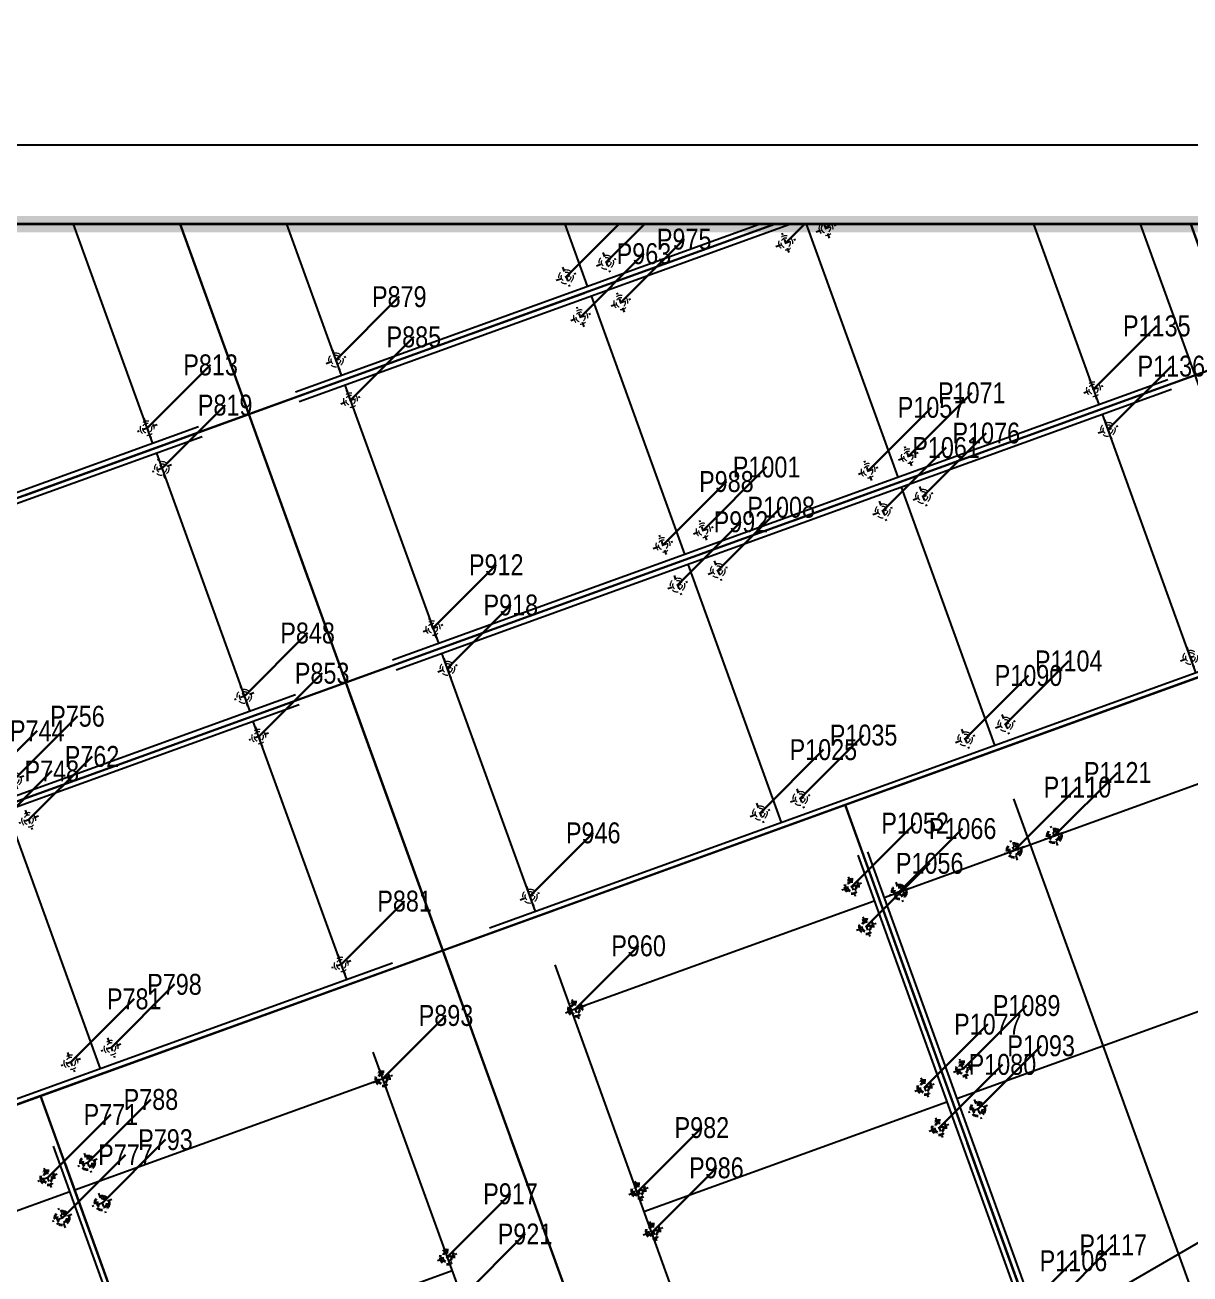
# Model space of a CAD drawing. Header units: millimetres. Extents: x 0 to 571985, y 0 to 2066666.
# Drawn here: x 568588.18 to 568612.7, y 2064370.5 to 2064396.79 of the extents above; entities that cross this region are included whole.
import ezdxf
from ezdxf.enums import TextEntityAlignment as Align
from ezdxf.xclip import XClip

# ---------------------------------------------------------------- set-up
doc = ezdxf.new("R2010")
doc.units = ezdxf.units.MM
for name, pattern in [('ACAD_ISO10W100', [18.5, 12, -3, 0.5, -3]), ('CENTER', [3, 1.5, -0.5, 0.5, -0.5]), ('CENTER2', [1.125, 0.75, -0.125, 0.125, -0.125]), ('HIDDEN', [0.75, 0.5, -0.25]), ('Xref Grid (A1)$0$CENTER2', [1.125, 0.75, -0.125, 0.125, -0.125])]:
    doc.linetypes.add(name, pattern=pattern)
for name, color, linetype in [('01.AXIS', 160, 'CENTER2'), ('BoThamCo', 94, 'Continuous'), ('CDC.01.AXIS', 160, 'CENTER2'), ('ChiaLo', 128, 'CENTER'), ('datOBt', 42, 'Continuous'), ('datOlienke', 42, 'Continuous'), ('LogDg', 7, 'Continuous'), ('LoLK', 6, 'Continuous'), ('RANHGIOI', 2, 'HIDDEN'), ('TimDg', 222, 'Continuous'), ('ViaHeS', 32, 'Continuous'), ('Xref Grid (A1)$0$01.AXIS', 160, 'Xref Grid (A1)$0$CENTER2')]:
    doc.layers.add(name, color=color, linetype=linetype)
for name, color, linetype, lineweight in [('A-KY HIEU', 34, 'Continuous', 20), ('A-NET THAY', 125, 'Continuous', 18), ('A-TUONG', 255, 'Continuous', 35), ('boDnv', 54, 'Continuous', 25), ('E- RANH GIOI', 1, 'CENTER', 13), ('kata_text', 254, 'Continuous', 30)]:
    doc.layers.add(name, color=color, linetype=linetype, lineweight=lineweight)
doc.styles.add('kata_dim', font='vnrms.shx', dxfattribs={"width": 0.66, "oblique": 7})
doc.styles.add('kata_text', font='arial.ttf', dxfattribs={"width": 0.8})
doc.styles.add('rms', font='romans.shx', dxfattribs={"width": 0.7, "bigfont": 'vns.shx'})
doc.linetypes.add('ADL', pattern='A,0.125,-0.15,["++",rms,S=0.5,R=0,X=0,Y=-0.2245],-1.35,1.125', length=2.75)
doc.dimstyles.new('kata_dim_iso', dxfattribs={"dimtxt": 2.5, "dimasz": 1.5, "dimexe": 1.5, "dimexo": 2.5, "dimtad": 1, "dimdec": 0, "dimzin": 0, "dimdsep": 46, "dimtxsty": 'kata_dim', "dimblk": 'kata_block_ArchTick', "dimcen": 0.09, "dimdle": 1.2, "dimclrd": 8, "dimclre": 8, "dimclrt": 3, "dimadec": 0, "dimazin": 0, "dimtfac": 1, "dimtdec": 0, "dimtix": 1, "dimtofl": 0, "dimtmove": 0, "dimatfit": 3, "dimfxl": 3.75, "dimfxlon": 1, "dimtolj": 1, "dimtzin": 0, "dimarcsym": 0})

# ---------------------------------------------------------------- blocks, each defined once
blk = doc.blocks.new('A$C33BC4D2A')
at = {"layer": 'A-KY HIEU', "color": 0, "const_width": 1.022040000000003}
blk.add_lwpolyline([(14.34509334713221, -292.0966199915856), (14.34509334713221, -4.903379993513227), (414.9847733476199, -4.903379993513227), (414.9847733476199, -292.0966199915856)], close=True, dxfattribs=at)
at = {"layer": 'Defpoints', "color": 125}
blk.add_lwpolyline([(0, -296.9999999944121), (420, -296.9999999944121), (420, 3.725290298461914e-09), (0, 3.725290298461914e-09)], close=True, dxfattribs=at)
blk = doc.blocks.new('NEN')
at = {"layer": 'boDnv', "color": 10, "linetype": 'ADL', "ltscale": 0.25}
for points in [[(9.135359026608057, -145.2125740915071), (3.992611098452471, -143.3445766749792), (-37.43428030260839, -28.80586730875075), (-34.86410555709153, -22.83283080765978), (-8.04750639386475, -11.14387365942821), (-2.559041563072242, -13.50553907058202), (37.28898644424044, -123.6789444207679), (34.9153011807939, -130.2138918824494)], [(-60.77620542817749, -174.6962840363849), (-66.48328283778392, -171.9395730136894), (-108.5087204030715, -55.7459795163013), (-105.8590447856113, -50.09356570662931), (-78.42663770995568, -40.17168553941883), (-72.77422390063293, -42.82136115664616), (-30.43689598282799, -159.877281447174), (-33.11021318344865, -165.4117129042279)], [(79.62687340052798, -120.3978734593838), (85.35573884751648, -122.1077631192748), (98.44038573477883, -148.2693321285769), (96.58161735674366, -154.4970052819699), (27.1117276182631, -194.9143496286124), (21.96897969022393, -193.0463522120845), (11.82465383468661, -164.9989184890874), (14.19833909813315, -158.4639710285701)]]:
    blk.add_lwpolyline(points, close=True, dxfattribs=at)
at = {"layer": 'BoThamCo'}
blk.add_lwpolyline([(25.77956910361536, -0.7550555865745991), (18.95947251247708, 1.718936501769349), (12.13990437274333, -1.253611929016188), (9.257011588313617, -7.953399116173387), (48.89502604410518, -117.5461506857537), (54.91741598886438, -119.7336599736009), (74.11956311459653, -108.5619164234959), (76.20474925229792, -101.5756464363076)], close=True, dxfattribs=at)
for points in [[(-54.31267545348965, -43.14741630642675), (-17.61476345011033, -144.6112562210765, 1), (-14.3234282459598, -143.4208308451343), (-51.02134024910629, -41.95699093048461, 1)], [(-44.1962884159293, -339.7476335950196, 0.01002229398740908), (-6.391242290730588, -326.2115183053538, 0.9907412272363626), (-7.667181021068245, -322.9522664861288, -0.01001416821461539), (-45.3098233678611, -336.4295429191552), (-148.347447777749, -371.0084636590909, 1), (-147.2339128400199, -374.3265543414745)]]:
    blk.add_lwpolyline(points, format="xyb", close=True, dxfattribs=at)
at = {"layer": 'ChiaLo', "ltscale": 5}
for points in [[(22.48262376349885, -138.6041112015955), (-21.83819383813534, -16.06416010949761)], [(-46.61859319650102, -170.9998688641936), (-92.48296278342605, -44.19224413670599)], [(-104.7026958513306, -69.20915236952715), (-67.08743637497537, -55.604290939169)], [(-102.6619666367769, -74.85144129092805), (-65.04670716042165, -61.24657986056991)], [(-100.6212374222232, -80.49373021232896), (-63.00597794586793, -66.88886878197081)], [(-98.58050820766948, -86.13601913372986), (-60.9652487313142, -72.53115770337172)], [(-10.16623865929432, -107.1377538391389), (27.44902081717737, -93.53289240878075)], [(-8.1255094447406, -112.7800427605398), (29.48975003173109, -99.17518133018166)], [(-6.08478023018688, -118.4223316819407), (31.53047924628481, -104.8174702515826)], [(-4.044051015633158, -124.0646206033416), (33.57120846083853, -110.4597591729835)], [(-2.003321801079437, -129.7069095247425), (35.61193767539226, -116.1020480943844)], [(30.38940781459678, -134.003971272381), (25.26774131914135, -119.8433849876747)], [(14.57583971240092, -143.20425113081), (8.340874554938637, -125.9655726314522)]]:
    blk.add_lwpolyline(points, dxfattribs=at)
at = {"layer": 'datOBt'}
blk.add_lwpolyline([(79.49811875342857, -119.315852370346), (86.05649714812171, -121.2733260635287), (99.51182368712034, -148.1760355385486), (97.42663754918613, -155.1623055255041), (27.21014339686371, -196.0140217675362), (21.18775345175527, -193.8265124794561), (10.76099296950269, -164.9981923194136), (13.3821675570216, -157.7818867384922)], close=True, dxfattribs=at)
at = {"layer": 'datOlienke'}
for points in [[(9.233774805208668, -146.3122462304309), (3.211384859983809, -144.1247369425837), (-38.50920975196641, -28.77398531138897), (-35.62631696776953, -22.0741981244646), (-8.050070708966814, -10.05412209359929), (-1.765962567180395, -12.75814977637492), (38.35264730942436, -123.6796705904417), (35.73147272190545, -130.8959761725273)], [(-60.84429510252085, -175.7739445625339), (-67.28509311180096, -172.6628217245452), (-109.5899848429253, -55.69658228638582), (-106.5886850870447, -49.29406717256643), (-78.3772404800402, -39.09042109944858), (-71.97472536668647, -42.09172085532919), (-29.35330863879062, -159.9331011343747), (-32.3928912904812, -166.2257931653876)]]:
    blk.add_lwpolyline(points, close=True, dxfattribs=at)
at = {"layer": 'LogDg'}
for points in [[(34.29627934622113, -348.7657205443829, -0.1246657798812408), (14.11354708799627, -339.7707537985407, 0.2629367667164581), (-5.331122650881298, -336.7708804975264, -0.0093448861816334), (-40.95930880331434, -349.4731436853763), (-145.8680723966099, -384.6800095464569, 0.4052568048599447), (-155.4559765766608, -403.2345153645147), (-146.5573141133646, -432.719750760356), (-158.0455204886384, -436.1868986212648), (-166.5718085390981, -407.9355056444183, 0.4232274080272537), (-185.7044202957768, -398.0488694803789), (-272.0773986236891, -427.0352168343961, 0.4065199173239304), (-277.1808489316609, -436.9641538935248), (-262.9472513485234, -483.3972716603894), (-271.5520452110795, -486.0349832554348), (-285.5926128193969, -440.2315716135781, 0.4219492915589893), (-295.7865738342516, -434.9918996153865), (-422.2600438954541, -477.4357750662602, 0.3468311455305138), (-427.6835616462631, -485.7262348234653), (-426.6624605812831, -497.249087563483, 0.1098508434369424), (-417.2095136656426, -527.045369184576), (-422.3983479177114, -530.0580090736039, -0.1098508434394714), (-432.6390404097037, -497.7787039845716), (-433.1943761169678, -491.5118888805155, 0.4849671442629072), (-443.7084045754746, -484.633739579469), (-484.1993264361518, -498.2222941075452, 0.367009995740145), (-492.2282128072111, -511.5103090975899), (-484.4021833750885, -560.0116658185143), (-490.3255680758739, -560.9674449162558), (-497.4328573270468, -516.9204381546006, 0.4575121343061496), (-512.8890439668903, -507.3876917762682), (-525.337411860819, -511.3137803694699, 0.375227047875502), (-533.5537957799388, -524.7953446214087, 0.0494446077986198), (-523.248268238618, -562.1180552095175), (-518.4038580228807, -576.5773649825715), (-525.5153387702303, -578.9599773285445), (-530.3067144589731, -564.6589618825819, -0.0442762420745262), (-540.2209701162064, -530.0359311103821, 0.4483491219588146), (-555.6135538989911, -520.8625440734904), (-568.8527564661345, -525.0380538604222), (-576.0715773432748, -502.1494878225494), (-552.3905954875518, -494.6807470584754, 0.3333358165575122), (-544.0028458365705, -482.9756999663077), (-545.8647843094077, -397.3050282343756, 0.120558977139746), (-569.9983498048969, -307.1979523275513), (-621.9793475940824, -219.7121832445264, 0.3349428730565918), (-635.3588319061091, -214.2393422403838), (-686.9309797416208, -227.8546354575083), (-689.8026436100481, -216.9773174913134), (-647.9573339804774, -205.9299559935462, 0.4981914510303347), (-640.7040659333579, -188.1978519575205), (-654.3784512504935, -165.183401154587, -0.1449785006445813), (-668.8526898410637, -108.0611985353753), (-659.8453048655065, 118.2304685944691, 0.4280877767542854), (-671.9240427541081, 130.7074180594645), (-689.2219819126185, 130.5802273314912), (-689.3047002640087, 141.8299232246354), (-670.3440260862699, 141.9693399455864, 0.4004741393392213), (-658.4417540146969, 153.4917417173274), (-657.8282681736164, 168.9042875436135), (-656.0597735294141, 189.3737533113454), (-648.587609265931, 188.7281828494743), (-650.3411241833819, 168.4321001374628), (-650.8885904261842, 154.6781583337579, 0.4253445715659649), (-638.9212427333696, 142.2009068296757), (-621.6126933796331, 142.3281755745411, 0.4026509643918764), (-609.707179718418, 153.940497081494), (-609.3868622465525, 163.8585706413724, -0.0198665913619288), (-608.2266326659592, 179.9420845555142), (-606.8004730622051, 192.6519990905654), (-600.8378922767006, 191.9829472396523), (-602.2640518801054, 179.273032707395, 0.0198665913736632), (-603.3899889622116, 163.6648935673293), (-603.6762275611982, 154.8020130237564, 0.425871475322759), (-591.5942480823724, 142.4149832946714), (-548.3623351545539, 142.7328650054988), (-548.2796168022323, 131.4831691095605), (-592.8866742029786, 131.1551760395523, 0.4017886036268251), (-604.7909849073039, 119.5784634037409), (-607.7538210147759, 35.57125063450076, -0.0059835578369214), (-607.9831587348599, 30.71819142554887, 0.4624623566101164), (-599.1770736501785, 22.28710818546824), (-555.3773518754169, 26.8008734814357), (-554.7622814135393, 20.83248271560296), (-603.2421368046198, 15.83640785655007, 0.3556126631572654), (-610.3809183033882, 8.688677939586341), (-613.7935364348814, -24.83777977363206, 0.4753476817702466), (-605.0145670375787, -33.60575856361538), (-508.267539359862, -23.63552683126181, 0.01607196613374), (-476.8057064540917, -19.36752837034874, 0.3739200414703855), (-470.1383224737365, -11.25904120551422), (-470.7045836194884, 9.3479020036757), (-464.7068476536078, 9.512714649550617), (-464.2352970461361, -7.647595000453293, 0.461916293586825), (-454.7466747702565, -15.28755263634957), (-421.5812160966452, -8.993303748546168, 0.0205674290828889), (-382.014764922671, 0.2159196452703327), (-299.7637433090713, 22.96281221555546, 0.4150041201205401), (-292.7982491637813, 35.29251482058316), (-296.9693465661258, 50.21799815748818), (-285.4121637544595, 53.44778536865488), (-281.2178257950582, 38.43914009141736, 0.4134234463224298), (-268.9213485846994, 31.49241617135704), (-169.9684402433923, 58.85829116543755, 0.4277016234696195), (-164.4960537843872, 69.0522719186265), (-169.6234711797442, 84.75361699960195), (-163.9198864111677, 86.61617460963316), (-158.4792555337772, 69.95569697231986, 0.4008529283221588), (-148.7420826226007, 64.72853650641628), (-123.8969600369455, 71.59956769063137, 0.437327107829602), (-113.7947357149096, 91.17323218542151), (-114.4623362950515, 93.01311536249705), (-128.5505432080245, 136.1544828796759), (-105.7362041493179, 143.6047133123502), (-91.76882965897676, 100.8333627805114), (-90.90998701797798, 98.46642336063087, 0.4297542289755008), (-70.9566198461689, 89.77177607244812, 0.0010786648149026), (-63.93359856237657, 92.7659228274133, 0.0014744002071299), (-62.34210456162691, 93.45405392465182), (-47.53430226258934, 99.90855494141579, 0.3865360149271803), (-43.12613018171396, 109.7255658265203), (-48.30147215083707, 125.5736670994665), (-42.59788739378564, 127.436224706471), (-38.07614002469927, 113.5895821715239, 0.4424435993488592), (-27.27475273516029, 108.7393915755674), (111.6174999594223, 169.2804609455634, 0.4142135623479493), (115.7544930960285, 179.8106692906003), (109.3612778938841, 194.4778707604855), (114.8614784494275, 196.8753264623228), (121.2546936593717, 182.208124975441, 0.4142135623999442), (131.7849020048743, 178.0711318387184), (252.9700206073467, 230.8939245406073), (276.8715140144341, 241.3122303965501), (291.5789559965488, 249.056852357462, 0.4198373500683886), (295.2671894438099, 261.3654298323672), (290.9500380031532, 269.1961866004858), (301.4588235805277, 274.9897542137187), (306.0577889792621, 266.6478232163936, 0.4087170928909804), (318.1356007927097, 263.0311074645724), (326.5464246325428, 267.46393470373), (332.1477299416438, 256.8363087414764), (324.2328080678126, 252.6557133654132, 0.4194662506733147), (320.5546221035765, 240.3524347804487), (397.0924474310596, 101.5226758436766, 0.4336425714191151), (408.4134911808651, 98.64864840358496), (440.7865088158287, 119.3860591554549), (444.0228988390882, 114.3337547695264), (410.4277472221293, 92.81347308959812, 0.3950478591356143), (407.7370768684195, 82.21468883147463), (451.0561694777571, 3.639433299656957, -0.0055762461036101), (472.2193723085802, -35.78139715944417, 0.4220170457770137), (490.0658942151349, -41.11815114459023), (502.9949658159167, -33.91820207051933), (514.6716208813014, -54.88617113046348), (500.2954070724081, -62.89200561633334, 0.4041933322591431), (495.0522026685067, -80.18092904845253), (502.5021754556801, -94.71098336251453), (491.8239669348113, -100.1860050775576), (485.0945875765756, -87.06136014754884, 0.4245561171500276), (467.1920202277834, -81.64036487252451), (316.1644024878042, -165.9130056535359), (307.2109560912941, -171.1151354645845, 0.3960005967415532), (304.0749832683941, -181.6108752004802), (326.1471909089014, -225.7422597403638), (318.0978215954965, -229.7681327713653), (296.726359265158, -187.0378251534421, 0.4326641440641966), (285.5523421983235, -183.6991930285003), (178.0715809733374, -246.1476455426309, 0.3897719342424495), (174.8600444270996, -256.4881370894145), (194.0999455555575, -297.1258275085129), (188.6770265548257, -299.6933067212813), (170.2313283190597, -260.7330974426586, 0.4390850403021555), (158.9817475291202, -257.239217129536), (145.4963118317537, -265.0745225476567, -0.0134524192283531), (97.70133368717507, -291.150503329467, 0.262925858503226), (86.85306584485807, -307.5633501864504, -0.1620678458419849), (76.01520611695014, -333.8417583054397, 0.2703228810245677), (72.31826137693133, -353.6529180854559), (79.98090749850962, -375.0735400244594), (57.38291990023572, -383.1573567553423), (49.72034179442562, -361.7369249525946, 0.2703245738334852), (34.29627934622113, -348.7657205443829)], [(-54.54777082498185, -43.23244669032283), (-17.84985882195178, -144.6962866047397, 0.9999999999353631), (-14.0883328744676, -143.3358004607726), (-50.78624487749767, -41.87196054635569, 1.000000000064636), (-54.54777082521468, -43.23244669032283)], [(49.53637964907102, -260.0654923813418, -0.2699449570361327), (34.09481406200211, -247.1532176176552), (22.99926209100522, -216.4757962685544, -0.3624568435240875), (26.49927695083898, -206.8399723563343), (119.6846709583187, -152.6250287145376, -0.414383604057916), (136.0950054051355, -156.9687729713041), (142.2222439397592, -167.5144347986206, 0.4142135623498612), (153.1584519909229, -170.4125986055005), (250.593018430518, -113.8011843743734, -0.4326641440509916), (261.7670354971197, -117.139816499548), (278.7985161260003, -151.1927229035646, -0.3960005967106472), (275.6625433031004, -161.688462638529), (133.4392683813348, -244.3230041975621, -0.0129992497524106), (88.37141476594843, -268.964142621262, -0.2781172685846299), (67.76741669920739, -267.5573573294096, 0.1108475370652029), (49.53637952602003, -260.0654931012541)], [(-126.5328350510681, -295.9160227894317), (-173.9328743155347, -311.8232431884389, 0.4004581229564052), (-179.0835492680781, -321.5921888134908), (-170.6989059868501, -351.1291367486119, 0.4281041090838681), (-151.4966828739271, -361.253505683504), (-48.57093891256955, -326.7121314713731, 0.0088857336748133), (-15.48564216122031, -314.950696724467, 0.2781171583656008), (-2.678135877591558, -298.7497314913198, -0.1470471271748128), (7.848927952232771, -275.0765512213111, 0.2707039578255943), (11.49486528465059, -255.2309965163004), (1.448498387704603, -227.4544036025181, 0.4074167562538942), (-8.61980886128731, -222.5910713605117), (-117.753095144406, -259.2156662903726, 0.4142135623730065), (-125.3116689068265, -274.4100061135832), (-121.4937858761987, -285.7864629076794, -0.4142135623704104), (-126.5328350510681, -295.9160227894317)]]:
    blk.add_lwpolyline(points, format="xyb", dxfattribs=at)
for points in [[(57.28283158643171, -121.8282595784403), (75.89290037879255, -111.0009851814248, 0.3958327165010153), (79.02485828811768, -100.5075797494501), (28.34779937355779, 0.816619930556044, 0.3988576539234688), (17.99619682424236, 4.571666865609586), (10.65679957403336, 1.372532648732886, 0.3955878952127774), (6.330355282989331, -8.682040378451347), (45.73674265597947, -117.634380237665, 0.467936404355073)], [(-9.551515261409804, -7.434165647719055), (-39.86628524912521, -20.64283095952123, 0.3956287128494158), (-44.19376489915885, -30.69785519642755), (-2.58249322057236, -145.7463464725297, 0.4679364043365623), (8.963595709647052, -149.9402258126065), (37.95513723837212, -133.0730460705236, 0.3624568435447342), (41.45515209855512, -123.4372221585363), (1.167108879424632, -12.04724531271495, 0.4330458965175016)], [(-107.6090497013647, -46.47292271349579), (-76.57646062993445, -35.24891203036532, -0.4142135623706253), (-66.33243644866161, -40.0509916394949), (-23.72730616375338, -157.8473425095435, -0.4210431921595205), (-28.70510270516388, -168.1526193243917), (-59.99882489489391, -178.6546388093848, -0.4074167562561199), (-70.06713214400224, -173.791306566447), (-112.4111293100286, -56.71694689546712, -0.4142135623727668)], [(102.331932720379, -147.107968846336), (88.88554362382274, -120.2231289804913, 0.4328364540872843), (77.70751164329704, -116.8868311594706), (8.522908357786946, -157.1381968227215, 0.3624568435590229), (5.022893498302437, -166.7740207344759), (15.393875379581, -195.448122005444, 0.4679364043419005), (26.93996431014966, -199.6420013445895), (99.19997481105383, -157.6013742785435, 0.3958327164936001)], [(-44.1167491863016, -339.9846431114711, 0.0100228539561194), (-6.300171115086414, -326.4443510253914, 0.9913355252568584), (-7.756147409556434, -322.7186321953777, -0.0100141682146343), (-45.38936259783804, -336.1925334027037), (-148.4269870076096, -370.7714541426394, 1), (-147.1543736101594, -374.5635638576932)]]:
    blk.add_lwpolyline(points, format="xyb", close=True, dxfattribs=at)
at = {"layer": 'LoLK'}
for points in [[(-71.97472536657006, -42.09172085579485), (-78.37724047992378, -39.09042109968141), (-84.01952940109186, -41.13115031388588), (-77.43163273099344, -59.34562783245929), (-67.08743637485895, -55.604290939169)], [(-65.04670716042165, -61.24657986080274), (-67.08743637497537, -55.604290939169), (-85.89506611321121, -62.40672165411524), (-83.8543368986575, -68.04901057598181)], [(-63.00597794598434, -66.88886878173798), (-65.04670716042165, -61.24657986080274), (-83.85433689854108, -68.04901057621464), (-81.8136076843366, -73.69129949691705)], [(-60.96524873143062, -72.53115770337172), (-63.00597794610076, -66.88886878173798), (-81.81360768456943, -73.69129949714988), (-79.77287846966647, -79.33358841831796)], [(-58.92451951664407, -78.17344662500545), (-60.96524873119779, -72.53115770337172), (-79.77287846966647, -79.33358841901645), (-77.73214925534558, -84.97587734018452)], [(29.48975003173109, -99.17518132994883), (27.44902081729379, -93.53289240901358), (8.64139107929077, -100.3353231246583), (10.68212029361166, -105.9776120448951)], [(6.600661864387803, -94.69303420302458), (-12.20696787361521, -101.4954649175052), (-10.16623865906149, -107.1377538393717), (8.64139107905794, -100.3353231244255)], [(31.53047924628481, -104.8174702515826), (29.48975003173109, -99.17518133018166), (10.68212029291317, -105.9776120446622), (12.72284950781614, -111.6199009665288)], [(8.64139107929077, -100.3353231246583), (-10.16623865882866, -107.1377538393717), (-8.125509444624186, -112.780042760307), (10.68212029337883, -105.9776120451279)], [(33.57120846095495, -110.4597591729835), (31.53047924651764, -104.8174702513497), (12.72284950793255, -111.6199009669945), (14.76357872225344, -117.2621898883954)], [(10.68212029326241, -105.9776120451279), (-8.125509444624186, -112.780042760307), (-6.084780230070464, -118.4223316817079), (12.72284950781614, -111.619900966296)], [(35.61193767539226, -116.1020480941515), (33.57120846083853, -110.4597591729835), (14.76357872248627, -117.2621898886282), (16.80430793680716, -122.9044788095634)], [(14.76357872260269, -117.262189888861), (12.72284950769972, -111.6199009665288), (-6.084780230070464, -118.4223316812422), (-4.044051015283912, -124.0646206033416)], [(38.35264730954077, -123.6796705909073), (35.61193767539226, -116.1020480943844), (25.26774131902494, -119.8433849879075), (30.38940781448036, -134.003971272381), (35.73147272190545, -130.895976172993)], [(14.76357872260269, -117.2621898886282), (-4.044051015400328, -124.0646206033416), (-2.003321800963022, -129.7069095245097), (16.80430793692358, -122.9044788093306)], [(25.26774131902494, -119.8433849876747), (16.80430793692358, -122.9044788095634), (22.48262376349885, -138.6041112013627), (30.38940781459678, -134.0039712726139)], [(16.80430793680716, -122.9044788093306), (8.340874554822221, -125.9655726314522), (14.57583971240092, -143.20425113081), (22.48262376338243, -138.6041112015955)], [(8.340874554822221, -125.9655726309866), (-2.003321800846606, -129.7069095242769), (3.211384860100225, -144.1247369432822), (9.233774805208668, -146.3122462304309), (14.57583971228451, -143.2042511305772)]]:
    blk.add_lwpolyline(points, close=True, dxfattribs=at)
at = {"layer": 'RANHGIOI', "color": 1, "ltscale": 9, "const_width": 1}
blk.add_lwpolyline([(460.0002608364448, -51.29896371345967, 0.006594107435328542), (435.2929911182728, -5.050918132066727), (303.0784757988295, 234.7691866031382), (284.6716201863019, 225.0765331583098), (-55.99284061836079, 76.58595611830242), (-56.83866986131761, 76.22319068433717, -0.005137433380439285), (-90.74293923540972, 62.09280168754049), (-377.2168801384978, -17.13286422030069, -0.02056742908652707), (-418.2250238711713, -26.67764636431821), (-463.4433179846965, -35.25932166492566, -0.02121833569223638), (-506.4223279642174, -41.54069912619889), (-623.6381061704597, -53.62033091927879), (-626.4644317809725, -70.88383709453046, 0.1285739781783505), (-620.4203359626699, -135.3604905081447), (-615.5047763336916, -148.8597172754817, 0.03940831777614574), (-607.1434446739731, -167.1883905101568), (-594.1724651155528, -190.5545449126512), (-547.5695588345407, -259.4930148159619, -0.1198699787172983), (-522.7037935878616, -326.3974992926233), (-507.9167651556199, -451.947036530124), (-504.4749816826079, -473.2772870000917), (-499.2712628248846, -471.6360870120116), (-50.47988043015357, -321.0239030651283, 0.05068378633206799), (130.4249903328018, -239.1350950314663), (301.3185663222102, -139.8425403106958)], format="xyb", close=True, dxfattribs=at)
at = {"layer": 'RANHGIOI', "color": 5, "ltscale": 20, "const_width": 3}
blk.add_lwpolyline([(77.12641439645085, -402.7222436082084), (-90.74293923878577, 62.0928016861435)], dxfattribs=at)
at = {"layer": 'TimDg', "linetype": 'ACAD_ISO10W100', "ltscale": 0.75}
for points in [[(80.71024811756797, -412.7407079888508), (34.27783704386093, -282.9407527891453), (-103.1383642241126, 96.99300055368803), (-128.2290925632697, 173.8266486825887)], [(-69.2329716536915, -184.9180030110292), (-156.4988483571215, 56.35814760858193)], [(26.36317523813341, 11.49131639534608), (109.6341982644517, -155.0015690522268)], [(47.398640731466, -131.0496383272111), (0, 0)], [(9.14898940443527, -213.4635200267658), (246.061904402799, -75.62839604145847)]]:
    blk.add_lwpolyline(points, dxfattribs=at)
blk.add_lwpolyline([(-358.6332583188778, -282.0393179897219), (-15.31849009322468, -166.8245677698869, 0.05082929117719046), (-9.77680878690444, -164.3141193853226), (222.7352653577691, -29.03938956279308)], format="xyb", dxfattribs=at)
at = {"layer": 'ViaHeS', "elevation": 3.0256135e-09}
blk.add_lwpolyline([(-483.3620332233841, -504.2701624135952), (-441.2102577695623, -490.1242335743736), (-436.0287204216002, -493.5139321684837), (-435.6273303239141, -498.0435121944174, 0.109850843434408), (-424.9927650438622, -531.5643290185835), (-414.6150965393754, -525.5390492395964, -0.1098508434386373), (-423.6741706669563, -496.9842793527059), (-424.3422501670429, -489.4451806664001), (-420.0009567659581, -483.006496314425), (-295.2485857934225, -441.1402132653166), (-289.0430001314962, -444.329869708512), (-275.8544421459083, -487.3538390544709), (-258.6448544141604, -482.0784158613533), (-271.9723939823452, -438.6010581026785), (-268.6975989835337, -432.2298324676231), (-181.633558977861, -403.0115682075266), (-172.9747895961627, -407.4859234914184), (-163.7896236754023, -437.9204725525342), (-140.8132109228754, -430.9861768295523), (-150.2111657873029, -399.8465631455183), (-145.5974022439914, -390.9180109926965), (-39.02623859152663, -355.1532518335152, 0.00854505725447), (-6.235198536654934, -343.5215795903932, -0.2491929108017262), (12.37514242075849, -345.9636118854396, 0.099750363567013), (30.77203662553802, -354.1806715594139, -0.2569490066293848), (45.21490332507528, -366.956843848573), (51.73317088955082, -385.1784011244308), (85.63032036134973, -373.0526159026194), (79.11205279477872, -354.8310586204752, -0.2569490066569858), (82.1742195134284, -335.7929363835137, 0.1369182594034541), (92.60684876306914, -310.4380371225998, -0.2491929108081194), (103.3078007012373, -295.0173387336545, 0.0126585462628185), (148.5105784242041, -270.2624119943939), (162.15726042795, -262.3334192754701), (168.6200676443987, -264.3406296176836), (185.9655670531793, -300.9770463276654), (196.8114050602308, -295.8420879004989), (179.0327040727716, -258.2906814764719), (181.2163792680949, -251.2596934826579), (287.3839344523149, -189.5742397063877), (293.9437717862893, -191.5342227204237), (314.0731369409477, -231.7810692854691), (330.171875567059, -223.7293232234661), (309.5379664294887, -182.4736865595914), (311.6246115069371, -175.4899258934893), (319.1335584316403, -171.1270789045375), (408.2768159890547, -121.3855956254993), (412.2735879534157, -122.5890857535414), (434.351015069522, -165.3212618844118), (442.3469141505193, -161.190209006425), (420.1368979751132, -118.2013988476247), (421.3796346874442, -114.0742895884905), (470.3345627395902, -86.75768930045888), (479.6410855299328, -89.57575528440066), (486.4848626742605, -102.9235159354284), (507.8412797158817, -91.97347250441089), (500.4991151208524, -77.65368189639412), (503.4210100959754, -68.01903586438857), (517.5907846476184, -60.1281633945182), (500.0758020498324, -28.67620980646461), (486.9708213876002, -35.97411922272295), (477.6245228354819, -33.16990212630481, 0.0055997125078593), (456.3105622666189, 6.536217105574906), (412.3241539625451, 86.32189737656154), (414.1204211127479, 93.39754972048104), (444.8319963462418, 113.070678670425), (439.9774113084422, 120.6491352545563), (409.7657999792136, 101.2962716855109), (403.1415598185267, 102.9779406564776), (327.7140408960404, 239.7937467296142), (330.524095126777, 249.1931857024319), (334.9452649843879, 251.5284109555651), (323.7489594034851, 272.7717000273988), (318.9262763896259, 270.2298981174827), (309.354146250058, 273.0962313036434), (306.7132163690403, 277.8865380196366), (285.6956452141749, 266.2994027936365), (288.1096317195334, 261.9207421364263), (285.2954558983911, 252.5291183104273), (274.2714786301367, 246.7241294796113), (129.387446300243, 183.5713324004319), (122.806066084886, 186.1569531115238), (117.6115787288873, 198.0740543145221), (106.6111776171019, 193.279142908752), (111.8056649733335, 181.3620417055208), (109.2200442629401, 174.7806614914443), (26.32963867485523, 138.6499652387574), (-29.86861365940422, 114.1539820104372), (-36.00424546236172, 116.9090895606205), (-39.7460950112436, 128.3675035105553), (-51.15326453826856, 124.6423882937524), (-47.05490884417668, 112.0922695787158), (-50.08627796731889, 105.3414025222883), (-75.92142146243714, 94.08024731860496), (-84.51130598667078, 97.93739788956009), (-100.0326193857472, 145.4672709214501), (-134.2541279683355, 134.2919252736028), (-118.656749298214, 86.5291226846166), (-123.2305147061124, 78.00909638730809), (-150.2580362723675, 70.53451288049109), (-156.6292742433725, 73.9547544172965), (-161.0680940333987, 87.54745341138914), (-172.475263561355, 83.82233819551766), (-168.2072874873411, 70.75280241155997), (-171.4742627786472, 64.66706934245303), (-269.5464331691619, 37.54476641560905), (-275.7112844719086, 41.0275134886615), (-279.6335723458324, 55.06267897458747), (-302.7479379716096, 48.60310455155559), (-298.8430805155076, 34.6303105186671), (-302.3164424751885, 28.48207191447727), (-383.6140598179772, 5.998847609618679, -0.0205674290908518), (-422.6999468225986, -3.098522873595357), (-456.2462867791764, -9.465056655462831), (-461.2959480455611, -5.399218957638368), (-461.7079796614125, 9.595120972488075), (-473.7034516056301, 9.26549568050541), (-473.2389899555128, -7.636838016333058), (-478.0281851240434, -13.48889106768183, -0.0159549027963659), (-508.882609821856, -17.66713606542908), (-606.1469419619534, -27.69067843141966), (-610.6142731602304, -23.22893999540247), (-607.4904218798038, 7.460596256423742), (-602.0104351359187, 12.94745212956332), (-554.4547461826587, 17.84828733373433), (-555.6848871065304, 29.78506886353716), (-600.447817846085, 25.17204039962962), (-605.0434380876832, 29.64516986953095, 0.0070725003907776), (-604.7556851111585, 35.4655099036172), (-601.9119857639307, 116.094760932494), (-594.6654465801548, 123.1418805704452), (-548.2207948626019, 123.4833853635937), (-548.4211570940679, 150.7326487505343), (-593.4199406642001, 150.4017753445078), (-600.492644500453, 157.3495761635713, -0.0278861091632581), (-599.2827614871785, 178.93850678741), (-597.8566018843558, 191.648421314545), (-609.7817634547828, 192.9865250163712), (-611.2079230585368, 180.2766104815528, 0.0198665913619367), (-612.3852988891304, 163.9554091696627), (-612.5973578620469, 157.3893717874307), (-619.8231252048863, 150.341550424695), (-639.3164995118277, 150.1982167905662), (-646.9981006933376, 158.133064838592), (-646.5975521883229, 168.1960064345039), (-644.8515271343058, 188.405397617491), (-659.7958556610392, 189.6965385423973), (-661.5718401687918, 169.1403812463395), (-662.0143738116603, 158.0226510665379), (-670.3323401218513, 149.9701591404155), (-689.363526004483, 149.8302239514887), (-689.1631561716786, 122.5799266046379), (-671.4173957791645, 122.7104101364966), (-663.7357945976546, 114.7755620887037), (-672.5997226472246, -107.9120504586026, 0.1449785005980277), (-657.6023188105319, -167.0989109976217), (-644.6868830857566, -188.8360240876209), (-648.3354437547969, -197.7556802954059), (-691.844715703628, -209.2423357914668), (-684.8889076525811, -235.589617139427), (-633.8603068724042, -222.1178229362704), (-622.0389041820308, -226.9533349685371), (-573.255391974817, -309.057628184557, -0.1204742280587071), (-549.6138989619212, -397.3865102704149), (-547.8422683648532, -478.9019769974984), (-555.2979764038464, -489.3063664135989), (-577.8762859565904, -496.4273355512414), (-567.048047964694, -530.7602057764307), (-552.742667245795, -526.2484342304524), (-543.7132454941748, -531.7187239136547, 0.0429791116498048), (-533.8363038351526, -565.9283220085781), (-529.0710791434394, -580.1512835014146), (-514.8481176502537, -575.3860588103998), (-519.7194254132919, -560.8464668253437, -0.045575623263717), (-529.315479435958, -527.1663496145047), (-523.005437202286, -516.869638312608), (-508.2465236159042, -512.214827113552), (-500.4556036654394, -517.0199492094107), (-493.2872604264412, -561.4453344654758), (-481.4404910246376, -559.5337762695272), (-488.8832240711199, -513.4078763325233), (-483.3620332233841, -504.2701624135952)], format="xyb", dxfattribs=at)
at = {"layer": 'ViaHeS'}
for points in [[(48.89502604387235, -117.5461506855208), (9.257011588313617, -7.953399115474895), (12.13990437262692, -1.253611928550526), (18.95947251224425, 1.718936501536518), (25.77956910373177, -0.7550555863417685), (76.20474925229792, -101.5756464353763), (74.11956311448012, -108.5619164234959), (54.91741598909721, -119.7336599726696)], [(9.233774805208668, -146.3122462304309), (3.211384859983809, -144.1247369425837), (-38.50920975196641, -28.77398531138897), (-35.62631696776953, -22.0741981244646), (-8.050070708966814, -10.05412209359929), (-1.765962567180395, -12.75814977637492), (38.35264730942436, -123.6796705904417), (35.73147272190545, -130.8959761725273)], [(-60.84429510252085, -175.7739445625339), (-67.28509311180096, -172.6628217245452), (-109.5899848429253, -55.69658228638582), (-106.5886850870447, -49.29406717256643), (-78.3772404800402, -39.09042109944858), (-71.97472536668647, -42.09172085532919), (-29.35330863879062, -159.9331011343747), (-32.3928912904812, -166.2257931653876)], [(79.49811875342857, -119.315852370346), (86.05649714812171, -121.2733260635287), (99.51182368712034, -148.1760355385486), (97.42663754918613, -155.1623055255041), (27.21014339686371, -196.0140217675362), (21.18775345175527, -193.8265124794561), (10.76099296950269, -164.9981923194136), (13.3821675570216, -157.7818867384922)]]:
    blk.add_lwpolyline(points, close=True, dxfattribs=at)
for points in [[(271.2488674473716, -157.3136313336436), (273.3355125248199, -150.3298706654459), (257.6398582481779, -118.947828333592), (251.0800209137378, -116.9878453186247), (144.2898063960019, -179.035076510394), (131.6293230103329, -157.2449706394691), (122.0621834805934, -154.7125903563574), (31.35853614902589, -207.4836622753646), (28.7373615616234, -214.6999678576831), (38.5833523911424, -241.9225530894473, 0.2565942734314264), (53.04495680809487, -254.642214063555, -0.0851726457280658), (69.00638704141602, -261.1842353562824, 0.2651954711210331), (88.81177633232437, -261.9859895484988, 0.0120879282705805), (130.4249903695891, -239.1350950095803)], [(-114.2019075003918, -294.9422539575025), (-169.912540516234, -313.6384688054677), (-173.287330161198, -320.0392098436132), (-164.2619894306408, -351.8331705795135), (-155.7141620083712, -356.3400111636147), (-50.47988043050282, -321.0239030644298, 0.0079744876823236), (-20.94832750514615, -310.5863615395501, 0.2651954711245032), (-8.229639097698964, -295.3833611793816, -0.12111846047304), (1.683336287736893, -273.1414759804029, 0.2573061228759879), (4.695123272016644, -254.0715536014177), (-4.17842447955627, -229.5376174894627), (-10.61922248871997, -226.4264946514741), (-117.7466624529334, -262.3779374086298), (-122.1558304809732, -271.2413023044355), (-114.2019075003918, -294.9422539575025)]]:
    blk.add_lwpolyline(points, format="xyb", close=True, dxfattribs=at)
blk = doc.blocks.new('NEN I02')
at = {"layer": 'datOlienke'}
blk.add_lwpolyline([(4.10543775325641, 4.919324992923066), (-6.984919309616089e-10, 0), (-122.6637840473559, 4.656612873077393e-10), (-127.9836059629451, 4.989760910626501), (-129.907787705306, 35.01023909030482), (-125.2276096204296, 40.00000000046566), (-7.2738617437426, 40.00000000046566), (-1.37929949676618, 35.08067500730976)], close=True, dxfattribs=at)
at = {"layer": 'LoLK'}
for points in [[(-33.33189202379435, 40.00000000046566), (-39.33189202332869, 40.00000000046566), (-39.33189202286303, 20.00000000023283), (-33.33189202402718, 20.00000000046566)], [(-27.33189202379435, 40.00000000046566), (-33.33189202356152, 40.00000000046566), (-33.33189202449284, 20), (-27.33189202402718, 20)], [(-21.33189202379435, 40.00000000046566), (-27.33189202379435, 40.00000000046566), (-27.33189202379435, 20), (-21.33189202379435, 19.99999999976717)], [(-15.33189202402718, 40.00000000046566), (-21.33189202379435, 40.00000000023283), (-21.33189202332869, 20), (-15.33189202402718, 20)], [(-7.273861743276939, 40.00000000046566), (-15.33189202379435, 40.00000000046566), (-15.33189202356152, 29), (-0.2735497639514506, 29), (-1.379299496300519, 35.08067500707693)], [(-15.33189202379435, 29), (-15.33189202402718, 20), (1.363069128012285, 20), (-0.2735497637186199, 29)], [(-45.33189202309586, 20), (-45.33189202379435, 4.656612873077393e-10), (-39.33189202332869, 2.328306436538696e-10), (-39.33189202309586, 20)], [(-39.33189202286303, 20.00000000023283), (-39.33189202332869, 4.656612873077393e-10), (-33.33189202402718, 2.328306436538696e-10), (-33.33189202379435, 20.00000000023283)], [(-33.33189202402718, 20), (-33.33189202402718, 2.328306436538696e-10), (-27.33189202402718, 4.656612873077393e-10), (-27.33189202426001, 20)], [(-21.33189202309586, 20), (-27.33189202402718, 20), (-27.33189202449284, 4.656612873077393e-10), (-21.33189202379435, 4.656612873077393e-10)], [(-21.33189202332869, 20), (-21.33189202379435, 4.656612873077393e-10), (-15.33189202426001, 2.328306436538696e-10), (-15.33189202426001, 20)], [(-15.33189202426001, 20), (-15.33189202379435, 11), (2.999688020441681, 11), (1.363069128245115, 20)], [(-15.33189202426001, 11), (-15.33189202426001, 4.656612873077393e-10), (0, 0), (4.10543775325641, 4.919324992923066), (2.999688020208851, 11)]]:
    blk.add_lwpolyline(points, close=True, dxfattribs=at)
blk = doc.blocks.new('A$C758D662A')
at = {"linetype": 'HIDDEN', "ltscale": 500}
for radius in [300, 200]:
    blk.add_circle((2.328306436538696e-10, 0), radius, dxfattribs=at)
at = {"layer": 'CDC.01.AXIS', "ltscale": 200}
for p, q in [((437.2546297444496, 0), (-437.2546297444496, 0)), ((2.328306436538696e-10, 437.2546297444496), (2.328306436538696e-10, -437.2546297444496))]:
    blk.add_line(p, q, dxfattribs=at)
blk = doc.blocks.new('T2 CUM A10')
at = {"layer": '01.AXIS', "ltscale": 500}
for p, q in [((7.890000009109644, 0.9140855792628848), (7.89000000909873, -15.02354744302474)), ((19.11000000969507, 0.9140854628402888), (19.11000000969507, -12.55661970946139)), ((25.8900000096939, 0.9140854628402888), (25.8900000096939, -12.55661970946139)), ((26.11000000676722, 0.9152250847982941), (26.11000000676722, -10.97525385226618)), ((29.38000000676766, 0.9152250847982941), (29.38000000676766, -10.97425385226961)), ((8.000000009863289, 0.4880855790233039), (8.000000009863289, -14.43599420705695)), ((14.89000000986271, 0.4880855790233039), (14.89000000986271, -14.43599420705695)), ((7.890000009109644, -0.1100001162868445), (0.09999413572659233, -0.1100001162868445)), ((15.04000000670276, -0.1100001165196733), (8.000000009863289, -0.1100001165196733)), ((25.8900000096939, -0.1100002327021645), (19.05000000969376, -0.1100002327021645)), ((26.11000000676722, -0.1088606107514352), (34.00000000676664, -0.1088606107514352)), ((14.89000000986271, -4.410000116518946), (8.000000009863289, -4.410000116518946)), ((25.8900000096939, -4.610000232702165), (19.11000000969507, -4.610000232702165)), ((26.11000000676722, -4.608860610751435), (33.89000000676606, -4.608860610751435))]:
    blk.add_line(p, q, dxfattribs=at)
blk.add_lwpolyline([(26.11000000676722, -9.858860610751435), (33.89000000676606, -8.46343085753324)], dxfattribs=at)
at = {"yscale": 0.0005, "zscale": 0.0005}
for p, xscale, rotation in [((7.550012991375115, 0.3287240082189804), -0.0005, 270), ((25.55000000969376, 0.3399997672949251), -0.0005, 359.9999999999989), ((29.02000000676708, -0.1088606107514352), 0.0005, 270), ((29.92000000676853, -0.1088606107514352), 0.0005, 270), ((7.550012991375115, -0.5712759917824748), 0.0005, 270), ((25.55000000969376, -0.5600002327065301), -0.0005, 359.9999999999989), ((25.55000000969376, -4.160000232705075), -0.0005, 359.9999999999989), ((26.45000000676737, -4.068860610750562), -0.0005, 180), ((25.55000000969376, -5.06000023270653), -0.0005, 359.9999999999989)]:
    blk.add_blockref('A$C758D662A', p, dxfattribs=dict(at, xscale=xscale, rotation=rotation))
for p, xscale in [((8.450000009983487, 0.3399998834810543), 0.0005), ((14.8900000099864, -0.1100001165196733), -0.0005), ((19.20000000969521, -0.1100002327021645), -0.0005), ((26.45000000676737, -0.1088606107514352), 0.0005), ((8.450000009983487, -0.5600001165204009), 0.0005), ((14.8900000099864, -4.099950116519201), -0.0005), ((19.15000000969594, -4.160000232705075), -0.0005), ((19.15000000969594, -5.06000023270653), -0.0005), ((26.45000000676737, -4.968860610752017), 0.0005)]:
    blk.add_blockref('A$C758D662A', p, dxfattribs=dict(at, xscale=xscale))
blk = doc.blocks.new('pile Plan')
at = {"xscale": 0.5, "yscale": 0.5, "zscale": 0.5}
for p in [(339.9999999998836, 14779), (5440.000004012021, 14779), (339.9999999998836, 9629.999999999985), (5440.000004012021, 9629.999999999993), (339.9999999998836, 8729.999999999985), (5440.000004012021, 8729.999999999993), (339.9999999998836, 5039.999999999999), (5440.000004012021, 5039.999999999999), (339.9999999998836, 4139.999999999999), (5440.000004012021, 4139.999999999999), (339.9999999998836, -0.9999999999967955), (5440.000004012021, -0.9999999999967955)]:
    blk.add_blockref('A$C758D662A', p, dxfattribs=at)
blk = doc.blocks.new('a5 sao - 2')
at = {"layer": 'Xref Grid (A1)$0$01.AXIS', "ltscale": 500}
for p, q in [((-5.890000006082118, -1.085914303857862), (-5.890000006082118, -18.43435175336344)), ((-0.110000002066954, -1.085914303857862), (-0.110000002066954, -18.43435175336344)), ((-5.890000006067567, -2.109999999403954), (-0.110000002066954, -2.109999999400316)), ((-5.890000006067567, -7.620003999400069), (-0.110000002066954, -7.620003999403707)), ((-5.890000006067567, -12.38999999939915), (-0.110000002066954, -12.38999999940279)), ((-5.890000006067567, -16.88999999940279), (-0.110000002066954, -16.88999999940643))]:
    blk.add_line(p, q, dxfattribs=at)
at = {"xscale": 0.001, "yscale": 0.001, "zscale": 0.001}
blk.add_blockref('pile Plan', (-5.890000006082118, -16.88999999940279), dxfattribs=at)
blk = doc.blocks.new('a1 sao - 2')
at = {"layer": 'Xref Grid (A1)$0$01.AXIS', "ltscale": 500}
for p, q in [((0.1100000001577426, -1.085914304558261), (0.1100000001577426, -18.43435175406384)), ((5.890000004172907, -1.085914304558261), (5.890000004172907, -18.43435175406384)), ((0.1100000001722945, -2.110000000104352), (5.890000004172907, -2.110000000100714)), ((0.1100000001722945, -7.620004000100467), (5.890000004172907, -7.620004000104105)), ((0.1100000001722945, -12.39000000009955), (5.890000004172907, -12.39000000010319)), ((0.1100000001722945, -16.89000000010319), (5.890000004172907, -16.89000000010683))]:
    blk.add_line(p, q, dxfattribs=at)
at = {"xscale": 0.001, "yscale": 0.001, "zscale": 0.001}
blk.add_blockref('pile Plan', (0.1100000001577426, -16.89000000010319), dxfattribs=at)
blk = doc.blocks.new('A1 - 2')
at = {"layer": 'Xref Grid (A1)$0$01.AXIS', "ltscale": 500}
for p, q in [((0.1099999963626033, -1.085914304556354), (0.1099999963626033, -18.43435175406194)), ((5.890000000377768, -1.085914304556354), (5.890000000377768, -18.43435175406194)), ((0.1099999963771552, -2.110000000102445), (5.890000000377768, -2.110000000098808)), ((0.1099999963771552, -7.620004000098561), (5.890000000377768, -7.620004000102199))]:
    blk.add_line(p, q, dxfattribs=at)
at = {"xscale": 0.001, "yscale": 0.001, "zscale": 0.001}
blk.add_blockref('pile Plan', (0.1099999963626033, -16.89000000010128), dxfattribs=at)
blk = doc.blocks.new('A5 - 2')
at = {"layer": 'Xref Grid (A1)$0$01.AXIS', "ltscale": 500}
for p, q in [((0.1099999962461879, -1.085914303857862), (0.1099999962461879, -18.43435175336344)), ((5.890000000261352, -1.085914303857862), (5.890000000261352, -18.43435175336344)), ((0.1099999962607399, -2.109999999403954), (5.890000000261352, -2.109999999400316))]:
    blk.add_line(p, q, dxfattribs=at)
at = {"xscale": 0.001, "yscale": 0.001, "zscale": 0.001}
blk.add_blockref('pile Plan', (0.1099999962461879, -16.88999999940279), dxfattribs=at)
blk = doc.blocks.new('kata_block_ArchTick')
at = {"color": 8}
blk.add_line((1, 0), (-1, 0), dxfattribs=at)
at = {"color": 8, "const_width": 0.15}
blk.add_lwpolyline([(-0.5, -0.5), (0.5, 0.5)], dxfattribs=at)
blk = doc.blocks.new('*U101')
at = {"color": 0, "ltscale": 0.8, "style": 'kata_text', "width": 0.8}
blk.add_attdef('TEN', text='', height=2.2, dxfattribs=at).set_placement((6.666666666666667, 6.666666666666667), align=Align.MIDDLE_CENTER)
at = {"color": 0, "ltscale": 0.8, "style": 'kata_text', "width": 0.8, "flags": 1}
blk.add_attdef('CHU_THICH', text='', height=2.2, dxfattribs=at).set_placement((0, 0), align=Align.MIDDLE_CENTER)
at = {"layer": 'Defpoints'}
blk.add_leader([(0, 0), (6.666666666666667, 6.666666666666667)], dimstyle='kata_dim_iso', override={"dimasz": 0.6, "dimgap": 0.625, "dimtad": 0}, dxfattribs=at)
blk = doc.blocks.new('A$C6D5A56A7')
at = {"layer": 'kata_text', "xscale": 0.2, "yscale": 0.2, "zscale": 0.2}
for p, values in [((94.15816592099145, -173.4025286892429, 0.001572466406222517), {'TEN': 'P1046'}), ((93.31182258285116, -173.7086380715482, 0.001572466406222517), {'TEN': 'P1031'}), ((89.53570551786106, -174.1173432115465, 0.001572466406222517), {'TEN': 'P970'}), ((88.68936217960436, -174.4234525938518, 0.001572466406222517), {'TEN': 'P956'}), ((89.84181489620823, -174.9636865383945, 0.001572466406222517), {'TEN': 'P975'}), ((88.99547155783512, -175.2697959206998, 0.001572466406222517), {'TEN': 'P963'}), ((83.84733790357132, -176.1747383817565, 0.001572466406222517), {'TEN': 'P879'}), ((99.78690549207386, -176.7900309967808, 0.001572466406222517), {'TEN': 'P1135'}), ((84.15344728180207, -177.0210817083716, 0.001572466406222517), {'TEN': 'P885'}), ((79.87704726599623, -177.6107315032277, 0.001572466406222517), {'TEN': 'P813'}), ((100.0930148332845, -177.6363742197864, 0.001572466406222517), {'TEN': 'P1136'}), ((95.89278575475328, -178.1984742763452, 0.001572466406222517), {'TEN': 'P1071'}), ((80.18315664562397, -178.4570748342667, 0.001572466406222517), {'TEN': 'P819'}), ((95.04644241649657, -178.5045836586505, 0.001572466406222517), {'TEN': 'P1057'}), ((96.19889509596396, -179.0448174993508, 0.001572466406222517), {'TEN': 'P1076'}), ((95.35255175770726, -179.3509268816561, 0.001572466406222517), {'TEN': 'P1061'}), ((91.57643472973723, -179.7596321254969, 0.001572466406222517), {'TEN': 'P1001'}), ((90.73009139148053, -180.0657415078022, 0.001572466406222517), {'TEN': 'P988'}), ((91.88254407106433, -180.6059753480367, 0.001572466406222517), {'TEN': 'P1008'}), ((91.03620073280763, -180.912084730342, 0.001572466406222517), {'TEN': 'P992'}), ((85.88806711544748, -181.8170272950083, 0.001572466406222517), {'TEN': 'P912'}), ((86.19417645677458, -182.6633705180138, 0.001572466406222517), {'TEN': 'P918'}), ((81.9177764793858, -183.2530204209033, 0.001572466406222517), {'TEN': 'P848'}), ((97.93351492972579, -183.8407630857546, 0.001572466406222517), {'TEN': 'P1104'}), ((82.22388582013082, -184.0993636455387, 0.001572466406222517), {'TEN': 'P853'}), ((97.0871715915855, -184.1468724680599, 0.001572466406222517), {'TEN': 'P1090'}), ((77.07575220358558, -185.0043062085751, 0.001572466406222517), {'TEN': 'P756'}), ((76.22940886532888, -185.3104155908804, 0.001572466406222517), {'TEN': 'P744'}), ((93.61716390494257, -185.4019209349062, 0.001572466406222517), {'TEN': 'P1035'}), ((92.77082056668587, -185.7080303172115, 0.001572466406222517), {'TEN': 'P1025'}), ((77.3818615443306, -185.8506494332105, 0.001572466406222517), {'TEN': 'P762'}), ((76.5355182060739, -186.1567588155158, 0.001572466406222517), {'TEN': 'P748'}), ((98.96370338997804, -186.1892475695349, 0.001572466406222517), {'TEN': 'P1121'}), ((98.11736005172133, -186.4953569518402, 0.001572466406222517), {'TEN': 'P1110'}), ((94.70156921411399, -187.2534786902834, 0.001572466406222517), {'TEN': 'P1052'}), ((95.70057963067666, -187.3694692987483, 0.001572466406222517), {'TEN': 'P1066'}), ((87.92879629065283, -187.4593161048833, 0.001572466406222517), {'TEN': 'P946'}), ((95.00767859618645, -188.0998220283072, 0.001572466406222517), {'TEN': 'P1056'}), ((83.95850565389264, -188.895309232641, 0.001572466406222517), {'TEN': 'P881'}), ((88.883201463148, -189.8364221113734, 0.001572466406222517), {'TEN': 'P960'}), ((79.1164813778596, -190.64659502008, 0.001572466406222517), {'TEN': 'P798'}), ((78.2701380396029, -190.9527044023853, 0.001572466406222517), {'TEN': 'P781'}), ((84.83015721535776, -191.3023458211683, 0.001572466406222517), {'TEN': 'P893'}), ((97.04746091214474, -191.0933799867053, 0.001572466406222517), {'TEN': 'P1089'}), ((96.23211612482555, -191.4851953813341, 0.001572466406222517), {'TEN': 'P1077'}), ((97.3535702942172, -191.939723324962, 0.001572466406222517), {'TEN': 'P1093'}), ((96.53822550713085, -192.3315387193579, 0.001572466406222517), {'TEN': 'P1080'}), ((78.62104574870318, -193.0695568423253, 0.001572466406222517), {'TEN': 'P788'}), ((77.7785497859586, -193.3862654336262, 0.001572466406222517), {'TEN': 'P771'}), ((90.21367460861802, -193.6619732100517, 0.001572466406222517), {'TEN': 'P982'}), ((78.92715513089206, -193.915900180582, 0.001572466406222517), {'TEN': 'P793'}), ((78.08465916814748, -194.232608771883, 0.001572466406222517), {'TEN': 'P777'}), ((90.5197839908069, -194.5083165483084, 0.001572466406222517), {'TEN': 'P986'}), ((86.18722513702232, -195.0544209347572, 0.001572466406222517), {'TEN': 'P917'}), ((86.4933345192112, -195.9007642730139, 0.001572466406222517), {'TEN': 'P921'}), ((98.86940674961079, -196.1307679666206, 0.001572466406222517), {'TEN': 'P1117'}), ((98.03283609915525, -196.4638972540852, 0.001572466406222517), {'TEN': 'P1106'})]:
    blk.add_blockref('*U101', p, dxfattribs=at).add_auto_attribs(values)

msp = doc.modelspace()

# ---------------------------------------------------------------- block references
at = {"layer": 'E- RANH GIOI', "xscale": 0.3394285714285715, "yscale": 0.3394285714285715, "zscale": 0.3394285714285715}
msp.add_blockref('A$C33BC4D2A', (568569.1532420876, 2064394.26412553), dxfattribs=at)

# ---------------------------------------------------------------- next in the draw order: block references
at = {"layer": 'boDnv', "extrusion": (-2.468502494809744e-06, 4.620640694012809e-06, 0.9999999999862782)}
ref = msp.add_blockref('NEN', (568610.5087901624, 2064760.686209751, 8.13732427415517), dxfattribs=at)
XClip(ref).set_block_clipping_path([(-31.409799037501216, 3.727461392292753), (160.54683364764787, 166.1967800196726)])

# ---------------------------------------------------------------- next in the draw order: block references
ref = msp.add_blockref('NEN', (568664.6758144285, 2064734.958444481, 8.136318239176454), dxfattribs=at)
XClip(ref).set_block_clipping_path([(-87.40734983503353, -162.23844006215222), (104.54928285011556, 0.23087856639176607)])

# ---------------------------------------------------------------- next in the draw order: block references
ref = msp.add_blockref('NEN', (568663.3768176624, 2064448.130717039, 8.13556581261754), dxfattribs=at)
XClip(ref).set_block_clipping_path([(-89.35444276069757, -13.311893912497908), (25.819536850438453, 84.16969726374373)])

# ---------------------------------------------------------------- next in the draw order: block references
ref = msp.add_blockref('NEN', (568580.1706193823, 2064500.218258149, 8.13481499225729), dxfattribs=at)
XClip(ref).set_block_clipping_path([(-6.1482444850262254, -205.10008661379106), (109.0257351261098, -107.61849543754943)])

# ---------------------------------------------------------------- next in the draw order: linework, layer by layer
at = {"layer": 'E- RANH GIOI'}
msp.add_lwpolyline([(568574.0223766294, 2064295.118187087), (568689.1963562409, 2064295.118187087), (568689.1963562409, 2064392.599778264), (568574.0223766294, 2064392.599778264)], close=True, dxfattribs=at)

# ---------------------------------------------------------------- next in the draw order: block references
at = {"layer": 'A-NET THAY', "extrusion": (-2.468502494809744e-06, 4.620640694012809e-06, 0.9999999999862782)}
ref = msp.add_blockref('a1 sao - 2', (568588.8120104648, 2064399.882935018, 8.134814992257295), dxfattribs=dict(at, xscale=-1, rotation=109.8842788561666))
XClip(ref).set_block_clipping_path([(93.4885704962071, 49.54065173561685), (132.66172132059, -58.76682646363042), (40.99183766590431, -91.92241496313363), (1.8186868415214121, 16.38506323634647)])
ref = msp.add_blockref('a5 sao - 2', (568590.8527396793, 2064394.240646097, 8.134814992257292), dxfattribs=dict(at, rotation=109.8842788561666))
XClip(ref).set_block_clipping_path([(-87.48857049597427, 49.540651734918356), (-126.66172132035717, -58.766826464561746), (-34.99183766567148, -91.92241496406496), (4.1813131587114185, 16.385063235647976)])
ref = msp.add_blockref('A1 - 2', (568588.8120104648, 2064399.882935018, 8.134814992257295), dxfattribs=dict(at, rotation=289.8842788561666))
XClip(ref).set_block_clipping_path([(93.48857049667276, -49.54065173584968), (132.66172132105567, 58.76682646363042), (40.991837666602805, 91.9224149629008), (1.8186868419870734, -16.38506323634647)])
ref = msp.add_blockref('a5 sao - 2', (568594.9341981086, 2064382.956068254, 8.134814992257297), dxfattribs=dict(at, xscale=-1, rotation=109.8842788561666))
XClip(ref).set_block_clipping_path([(75.4885704962071, 49.54065173561685), (114.66172132059, -58.76682646363042), (22.991837665904313, -91.92241496313363), (-16.181313158478588, 16.38506323634647)])
ref = msp.add_blockref('A5 - 2', (568592.8934688936, 2064388.598357175, 8.134814992257295), dxfattribs=dict(at, xscale=-1, rotation=289.8842788561666))
XClip(ref).set_block_clipping_path([(-81.48857049667276, -49.540651734685525), (-120.66172132105567, 58.766826464794576), (-28.991837666602805, 91.92241496406496), (10.181313158012927, -16.385063235182315)])
ref = msp.add_blockref('A5 - 2', (568592.8934688936, 2064388.598357175, 8.134814992257295), dxfattribs=dict(at, rotation=289.8842788561666))
XClip(ref).set_block_clipping_path([(81.48857049667276, -49.540651734685525), (120.66172132105567, 58.766826464794576), (28.991837666602805, 91.92241496406496), (-10.181313158012927, -16.385063235182315)])
ref = msp.add_blockref('a1 sao - 2', (568596.9749272824, 2064377.313779446, 8.134814992257297), dxfattribs=dict(at, rotation=109.8842788561666))
XClip(ref).set_block_clipping_path([(-69.48857061681338, 49.54065173608251), (-108.66172144119628, -58.76682646339759), (-16.991837786510587, -91.9224149629008), (22.181313037872314, 16.38506323681213)])
ref = msp.add_blockref('A1 - 2', (568596.9749272824, 2064377.313779446, 8.134814992257297), dxfattribs=dict(at, xscale=-1, rotation=289.8842788561666))
XClip(ref).set_block_clipping_path([(-69.48857061658055, -49.54065173584968), (-108.66172144096345, 58.76682646363042), (-16.991837786510587, 91.9224149629008), (22.181313038105145, -16.38506323634647)])
at = {"layer": 'A-TUONG', "extrusion": (-2.468502494809744e-06, 4.620640694012809e-06, 0.9999999999862782)}
ref = msp.add_blockref('T2 CUM A10', (568581.6686850771, 2064369.650950363, 8.134814992257294), dxfattribs=dict(at, rotation=19.88427885616661))
XClip(ref).set_block_clipping_path([(-32.54065173608251, -67.48857061634772), (75.76682646339759, -106.66172144073062), (108.9224149629008, -14.991837786044925), (0.6149367631878704, 24.181313038337976)])
at = {"layer": 'E- RANH GIOI'}
ref = msp.add_blockref('A$C6D5A56A7', (568510.8782233531, 2064565.914279333, -0.001431765512748744), dxfattribs=at)
XClip(ref).set_block_clipping_path([(63.14415327634197, -270.7960922459606), (178.31813288782723, -173.3145010699518)])
at = {"layer": 'LoLK', "extrusion": (-2.468502494809744e-06, 4.620640694012809e-06, 0.9999999999862782)}
ref = msp.add_blockref('NEN I02', (568583.382004243, 2064356.093521209, 8.134814992257295), dxfattribs=dict(at, rotation=289.8842788561666))
XClip(ref).set_block_clipping_path([(54.15667848358862, -29.540651736781), (93.32982930797152, 78.7668264626991), (1.6599456535186619, 111.92241496196948), (-37.51320517109707, 3.614936762722209)])

doc.saveas('drawing.dxf')
